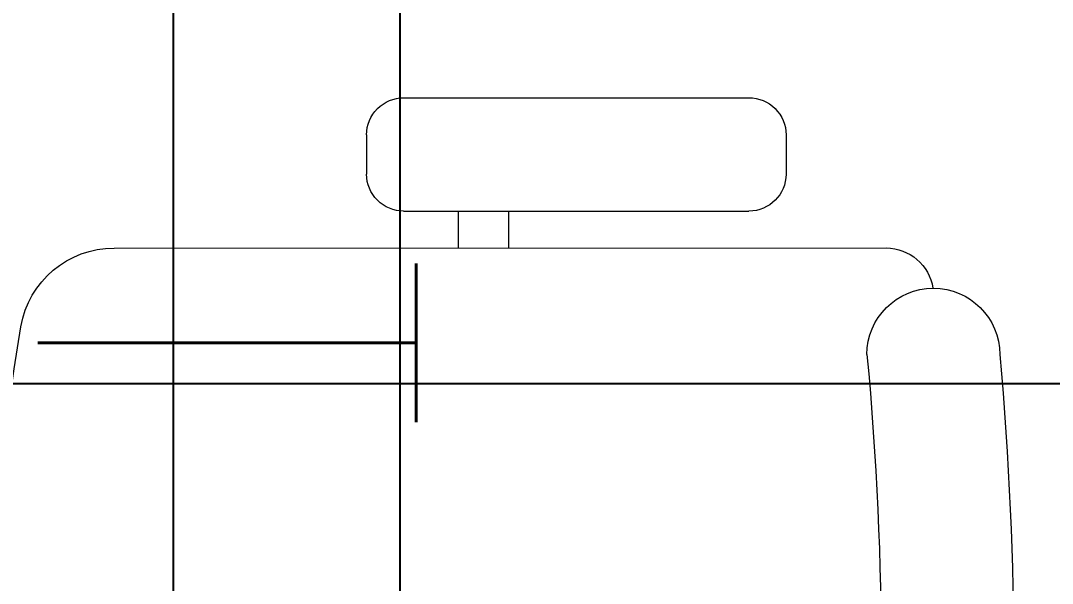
# Model space of a CAD drawing. Extents: x -560814 to 57327, y -29287 to 19916.
# Drawn here: x 25615 to 26160, y 6947 to 7245 of the extents above; entities that cross this region are included whole.
import ezdxf

# ---------------------------------------------------------------- set-up
doc = ezdxf.new("R2010")
doc.units = 0
doc.header["$LTSCALE"] = 0.25
doc.linetypes.add('DASHDOT', pattern=[25.4, 12.7, -6.35, 0, -6.35])
doc.layers.add('01-First Floor$0$FALSE CEILING', color=251, linetype='Continuous')
for name, color, linetype, lineweight in [('01-First Floor$0$LOADING', 253, 'Continuous', 5), ('E-LITE-CLNG-CNDT', 6, 'DASHDOT', 35), ('T-DATA-DEVC-TYPE', 2, 'Continuous', 25), ('T-DATA-DIM', 251, 'DASHDOT', 25), ('T-DATA-WALL @ 100', 33, 'Continuous', 35)]:
    doc.layers.add(name, color=color, linetype=linetype, lineweight=lineweight)
doc.styles.add('DC_SIMPLEX', font='SIMPLEX.shx', dxfattribs={"width": 0.7})
doc.dimstyles.new('DevCad-MM', dxfattribs={"dimscale": 0.01, "dimtxt": 2, "dimasz": 2, "dimexe": 1, "dimexo": 1, "dimgap": 0.6, "dimtad": 1, "dimdec": 0, "dimrnd": 10, "dimzin": 1, "dimdsep": 46, "dimtxsty": 'DC_SIMPLEX', "dimblk1": 'OBLIQUE', "dimblk2": 'OBLIQUE', "dimsah": 1, "dimcen": 3, "dimclrd": 256, "dimclre": 256, "dimclrt": 45, "dimadec": 0, "dimazin": 0, "dimtfac": 1, "dimtdec": 0, "dimtix": 1, "dimtmove": 2, "dimatfit": 2, "dimldrblk": 'OBLIQUE', "dimfxl": 1, "dimtolj": 1, "dimtzin": 0, "dimarcsym": 0})

# ---------------------------------------------------------------- blocks, each defined once
blk = doc.blocks.new('*U61')
at = {"layer": 'T-DATA-DEVC-TYPE', "style": 'DC_SIMPLEX', "width": 0.7, "flags": 8}
blk.add_attdef('DC_TYPE', (2.682182999206635, 5.633855813391779), '', height=2, rotation=359.9999977995651, dxfattribs=at)
blk = doc.blocks.new('01-First Floor$0$GF21018-P')
at = {"color": 0}
for p, q in [((-0.2206958158158443, 0.4756307261486727), (-0.2206958158158443, 0.0674977280054634)), ((-0.2805980196294406, 0.3422072443699342), (-0.2598282612620899, 0.3422072443699342)), ((-0.3002131404457629, 0.322592123553612), (-0.3002131404457629, 0.1400010304266672)), ((-0.2402131404457641, 0.322592123553612), (-0.2402131404457641, 0.1400010304266708)), ((-0.2402131404457641, 0.2937232591883401), (-0.2206958158158443, 0.2937232591883365)), ((-0.2402131404457641, 0.2670847420663591), (-0.2206958158158443, 0.2670847420663591)), ((-0.2805980196294406, 0.1203859096103415), (-0.2598282612620899, 0.120385909610345))]:
    blk.add_line(p, q, dxfattribs=at)
for centre, radius, start, end in [((-0.0001010474000793, -0.5294775460345988), 1.069482816835118, 80.36711584008485, 99.63288415991525), ((-0.1706958158158436, 0.4756307261486727), 0.05, 99.63288415991494, 180), ((-0.2805980196294406, 0.322592123553612), 0.0196151208163253, 90, 180.0000000000001), ((-0.2598282612620899, 0.322592123553612), 0.0196151208163253, 359.9999999999999, 90), ((-0.2805980196294406, 0.1400010304266672), 0.0196151208163253, 180.0000000000001, 270.0000000000004), ((-0.2598282612620899, 0.1400010304266708), 0.0196151208163253, 270.0000000000006, 359.9999999999999), ((-0.1642902328567111, 0.0424977280054613), 0.0351139560901341, 90.00000000000004, 270), ((-4.0174444003e-06, 1.846735474002139), 1.776735474005004, 264.6945553321505, 275.3052680112835), ((-0.1956958158158457, 0.0674977280054634), 0.025, 179.9999999999999, 261.4720758531367), ((-3.2405935642e-06, 1.831363171438854), 1.831363171441721, 264.8532206013883, 275.1469821681523)]:
    blk.add_arc(centre, radius, start, end, dxfattribs=at)
blk = doc.blocks.new('01-First Floor')
at = {"layer": '01-First Floor$0$FALSE CEILING', "linetype": 'Continuous'}
blk.add_line((25815.56364585538, 5109.999999999256), (25815.56364585538, 8609.99999999914), dxfattribs=at)
at = {"layer": '01-First Floor$0$FALSE CEILING'}
blk.add_line((25695.56364585503, 8129.99999999914, -0.1044575171753413), (25695.56364585503, 6229.099253999315, -0.1044575171753413), dxfattribs=at)
at = {"layer": '01-First Floor$0$LOADING'}
blk.add_line((25695.563645855, 8129.999999999127, -0.1044575172337137), (25695.563645855, 6229.099253999302, -0.1044575172337137), dxfattribs=at)
at = {"layer": '01-First Floor$0$LOADING', "extrusion": (7.774263848676227e-06, 2.240207019314476e-05, 0.9999999997188542), "xscale": -1000, "yscale": 1000.000000000001, "zscale": 1000.000000000001, "rotation": 90.00141075505212}
blk.add_blockref('01-First Floor$0$GF21018-P', (26140.04119982684, 6903.572731413463, 0.261128240494799), dxfattribs=at)
blk = doc.blocks.new('_OBLIQUE')
at = {"color": 0, "linetype": 'ByBlock'}
blk.add_line((-0.5, -0.5), (0.5, 0.5), dxfattribs=at)
blk = doc.blocks.new('*D149')
at = {"layer": 'Defpoints', "color": 0, "linetype": 'Continuous', "transparency": 16777216}
for p in [(25215.56364583947, 8609.999999999189), (26442.94337325317, 8609.999999999189), (25215.56364584148, 7052.560784796283)]:
    blk.add_point(p, dxfattribs=at)
at = {"layer": 'T-DATA-DIM', "linetype": 'Continuous', "lineweight": -2, "transparency": 16777216}
for p, q in [((25315.56364583947, 8609.999999999189), (26542.94337325317, 8609.999999999189)), ((26442.94337325318, 7052.560784796283), (26442.94337325317, 8609.999999999189)), ((25315.56364584148, 7052.560784796283), (26542.94337325318, 7052.560784796283))]:
    blk.add_line(p, q, dxfattribs=at)
at = {"layer": 'T-DATA-DIM', "linetype": 'Continuous', "lineweight": -2, "transparency": 16777216, "xscale": 200, "yscale": 200, "zscale": 200}
for p, rotation in [((26442.94337325317, 8609.999999999189), 90), ((26442.94337325318, 7052.560784796283), 270)]:
    blk.add_blockref('_OBLIQUE', p, dxfattribs=dict(at, rotation=rotation))
at = {"layer": 'T-DATA-DIM', "color": 45, "linetype": 'Continuous', "transparency": 16777216, "insert": (26282.94337325317, 7831.280392397726), "char_height": 200, "attachment_point": 5, "rotation": 90, "style": 'DC_SIMPLEX'}
blk.add_mtext('\\A1;1560', dxfattribs=at)

msp = doc.modelspace()

# ---------------------------------------------------------------- block references
at = {"layer": 'E-LITE-CLNG-CNDT'}
msp.add_blockref('01-First Floor', (0, 0), dxfattribs=at)
at = {"layer": 'T-DATA-WALL @ 100'}
ref = msp.add_blockref('*U61', (25215.56364584147, 7052.560784796279), dxfattribs=dict(at, xscale=-100, yscale=100, zscale=100, rotation=270))
ref.add_attrib('DC_TYPE', 'T', (25624.03793094949, 7122.001322745416), dxfattribs={"layer": 'T-DATA-DEVC-TYPE', "height": 200, "rotation": 270, "style": 'DC_SIMPLEX', "width": 0.7000000000000001, "flags": 8})

# ---------------------------------------------------------------- dimensions: what is measured, and where the dimension line sits
at = {"layer": 'T-DATA-DIM', "linetype": 'Continuous'}
dim = msp.add_linear_dim(base=(26442.94337325317, 8609.999999999189), p1=(25215.56364584147, 7052.560784796279), p2=(25215.56364583945, 8609.999999999185), angle=90, dimstyle='DevCad-MM', dxfattribs=at)
dim.commit()
dim.dimension.update_dxf_attribs({"geometry": '*D149', "text_midpoint": (26282.94337325317, 7831.280392397726)})

doc.saveas('drawing.dxf')
